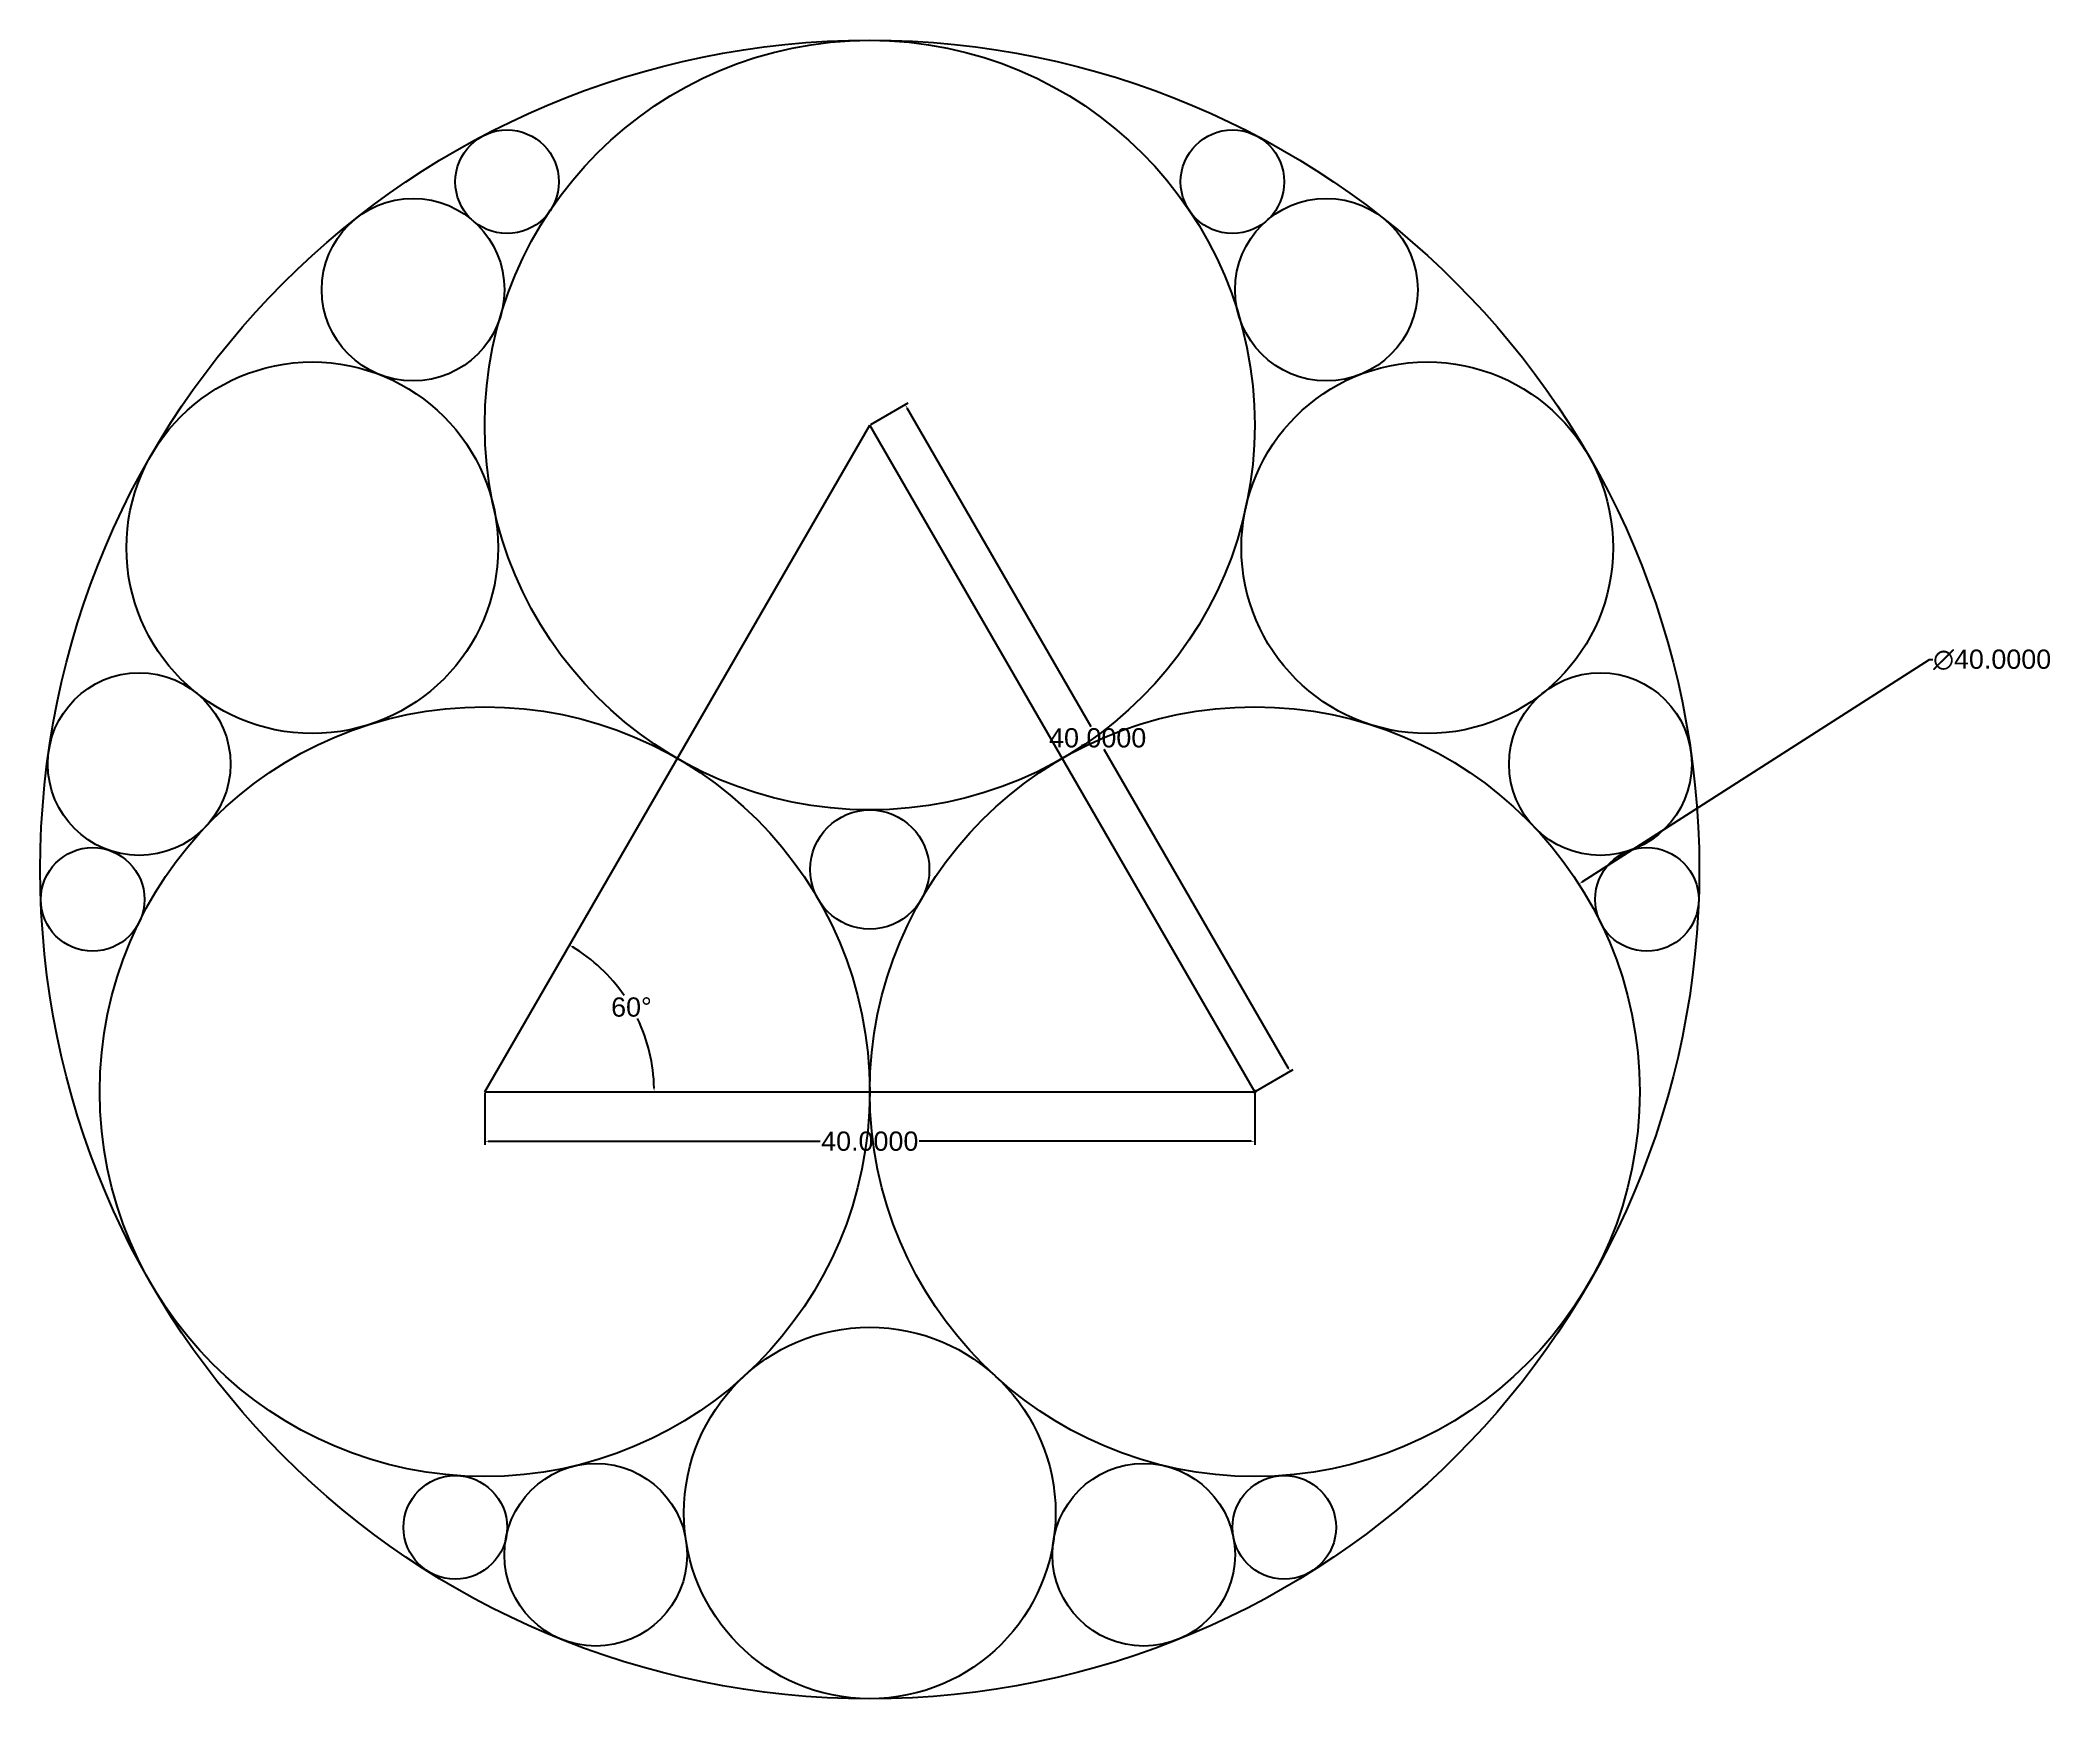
# Model space of a CAD drawing. Header units: inches. Extents: x 83 to 188, y 31 to 117.
import ezdxf

# ---------------------------------------------------------------- set-up
doc = ezdxf.new("R2010")
doc.units = ezdxf.units.IN
doc.header["$MEASUREMENT"] = 0
doc.styles.get("Standard").update_dxf_attribs({"font": 'arial.ttf'})
doc.dimstyles.get("Standard").update_dxf_attribs({"dimtxt": 1, "dimasz": 0.18, "dimexe": 0.18, "dimexo": 0.0625, "dimgap": 0.09, "dimtad": 0, "dimtih": 1, "dimtoh": 1, "dimdec": 4, "dimzin": 0, "dimdsep": 46, "dimtxsty": 'Standard', "dimcen": 0.09, "dimadec": 0, "dimazin": 0, "dimtfac": 1, "dimtdec": 4, "dimtofl": 0, "dimtmove": 0, "dimatfit": 3, "dimfxl": 1, "dimtolj": 1, "dimtzin": 0, "dimarcsym": 0})

# ---------------------------------------------------------------- blocks, each defined once
blk = doc.blocks.new('*D4')
at = {"color": 0, "lineweight": -2, "transparency": 16777216}
for p, q in [((126.29, 97), (128.23, 98.12)), ((128.17, 97.87), (137.73, 81.31)), ((147.99, 63.54), (138.42, 80.11)), ((146.29, 62.36), (148.23, 63.48))]:
    blk.add_line(p, q, dxfattribs=at)
at = {"color": 0, "transparency": 16777216}
for points in [[(128.19, 97.89), (128.14, 97.86), (128.08, 98.03)], [(148.01, 63.56), (147.96, 63.53), (148.08, 63.39)]]:
    blk.add_solid(points, dxfattribs=at)
at = {"layer": 'Defpoints', "color": 0, "transparency": 16777216}
for p in [(128.08, 98.03), (126.24, 96.97), (146.24, 62.33)]:
    blk.add_point(p, dxfattribs=at)
at = {"color": 0, "transparency": 16777216, "insert": (138.08, 80.71), "char_height": 1, "attachment_point": 5}
blk.add_mtext('\\A1;40.0000', dxfattribs=at)
blk = doc.blocks.new('*D5')
at = {"color": 0, "lineweight": -2, "transparency": 16777216}
for p, q in [((106.24, 62.26), (106.24, 59.57)), ((146.24, 62.26), (146.24, 59.57)), ((106.42, 59.75), (123.67, 59.75)), ((146.06, 59.75), (128.81, 59.75))]:
    blk.add_line(p, q, dxfattribs=at)
at = {"color": 0, "transparency": 16777216}
for points in [[(106.42, 59.78), (106.42, 59.72), (106.24, 59.75)], [(146.06, 59.78), (146.06, 59.72), (146.24, 59.75)]]:
    blk.add_solid(points, dxfattribs=at)
at = {"layer": 'Defpoints', "color": 0, "transparency": 16777216}
for p in [(106.24, 62.33), (146.24, 62.33), (146.24, 59.75)]:
    blk.add_point(p, dxfattribs=at)
at = {"color": 0, "transparency": 16777216, "insert": (126.24, 59.75), "char_height": 1, "attachment_point": 5}
blk.add_mtext('\\A1;40.0000', dxfattribs=at)
blk = doc.blocks.new('*D6')
at = {"color": 0, "lineweight": -2, "transparency": 16777216}
for start, end in [(34.6306, 58.8274), (1.1726, 25.5766)]:
    blk.add_arc((106.24, 62.33), 8.8, start, end, dxfattribs=at)
at = {"color": 0, "transparency": 16777216}
for points in [[(110.78, 69.83), (110.81, 69.88), (110.64, 69.94)], [(115.06, 62.51), (115, 62.51), (115.04, 62.33)]]:
    blk.add_solid(points, dxfattribs=at)
at = {"layer": 'Defpoints', "color": 0, "transparency": 16777216}
for p in [(126.24, 96.97), (114.51, 65.34), (106.24, 62.33), (106.24, 62.33), (146.24, 62.33)]:
    blk.add_point(p, dxfattribs=at)
at = {"color": 0, "transparency": 16777216, "insert": (113.86, 66.72), "char_height": 1, "attachment_point": 5}
blk.add_mtext('\\A1;60°', dxfattribs=at)
blk = doc.blocks.new('*D7')
at = {"color": 0, "lineweight": -2, "transparency": 16777216}
for p, q in [((181.28, 84.77), (163.23, 73.21)), ((181.46, 84.77), (181.28, 84.77)), ((146.15, 62.33), (146.33, 62.33)), ((146.24, 62.24), (146.24, 62.42))]:
    blk.add_line(p, q, dxfattribs=at)
at = {"color": 0, "transparency": 16777216}
blk.add_solid([(163.22, 73.24), (163.25, 73.19), (163.08, 73.12)], dxfattribs=at)
at = {"layer": 'Defpoints', "color": 0, "transparency": 16777216}
for p in [(163.08, 73.12), (129.4, 51.54)]:
    blk.add_point(p, dxfattribs=at)
at = {"color": 0, "transparency": 16777216, "insert": (184.55, 84.77), "char_height": 1, "attachment_point": 5}
blk.add_mtext('\\A1;∅40.0000', dxfattribs=at)

msp = doc.modelspace()

# ---------------------------------------------------------------- linework, layer by layer
for p, q in [((106.24054, 62.32699), (126.24054, 96.96801)), ((146.24054, 62.32699), (126.24054, 96.96801)), ((106.24054, 62.32699), (146.24054, 62.32699))]:
    msp.add_line(p, q)
for centre, radius in [((126.24054, 73.874), 43.09401), ((126.24054, 96.96801), 20), ((107.39999, 109.61467), 2.69151), ((145.0811, 109.61467), 2.69151), ((102.51795, 104.00574), 4.74452), ((149.96314, 104.00574), 4.74452), ((97.28018, 90.59428), 9.65346), ((155.20091, 90.59428), 9.65346), ((88.28439, 79.3525), 4.74452), ((164.1967, 79.3525), 4.74452), ((106.24054, 62.32699), 20), ((146.24054, 62.32699), 20), ((126.24054, 73.874), 3.09401), ((85.86794, 72.32006), 2.69151), ((166.61315, 72.32006), 2.69151), ((126.24054, 40.43344), 9.65346), ((112.00699, 38.26376), 4.74452), ((140.4741, 38.26376), 4.74452), ((104.70849, 39.68726), 2.69151), ((147.7726, 39.68726), 2.69151)]:
    msp.add_circle(centre, radius)

# ---------------------------------------------------------------- dimensions: what is measured, and where the dimension line sits
dim = msp.add_aligned_dim(p1=(146.24054, 62.32699), p2=(126.24054, 96.96801), distance=-2.11945, dimstyle='Standard')
dim.commit()
dim.dimension.update_dxf_attribs({"geometry": '*D4', "text_midpoint": (138.07604, 80.70723)})
dim = msp.add_angular_dim_2l(base=(114.50545, 65.33517), line1=((106.24054, 62.32699), (146.24054, 62.32699)), line2=((106.24054, 62.32699), (126.24054, 96.96801)), dimstyle='Standard')
dim.commit()
dim.dimension.update_dxf_attribs({"geometry": '*D6', "text_midpoint": (113.85752, 66.72466)})
dim = msp.add_diameter_dim_2p(p1=(129.39981, 51.53859), p2=(163.08128, 73.1154), dimstyle='Standard')
dim.commit()
dim.dimension.update_dxf_attribs({"geometry": '*D7', "text_midpoint": (184.55421, 84.77228), "dimtype": 163})
dim = msp.add_linear_dim(base=(146.24054, 59.7471), p1=(106.24054, 62.32699), p2=(146.24054, 62.32699), dimstyle='Standard')
dim.commit()
dim.dimension.update_dxf_attribs({"geometry": '*D5', "text_midpoint": (126.24054, 59.7471)})

doc.saveas('drawing.dxf')
